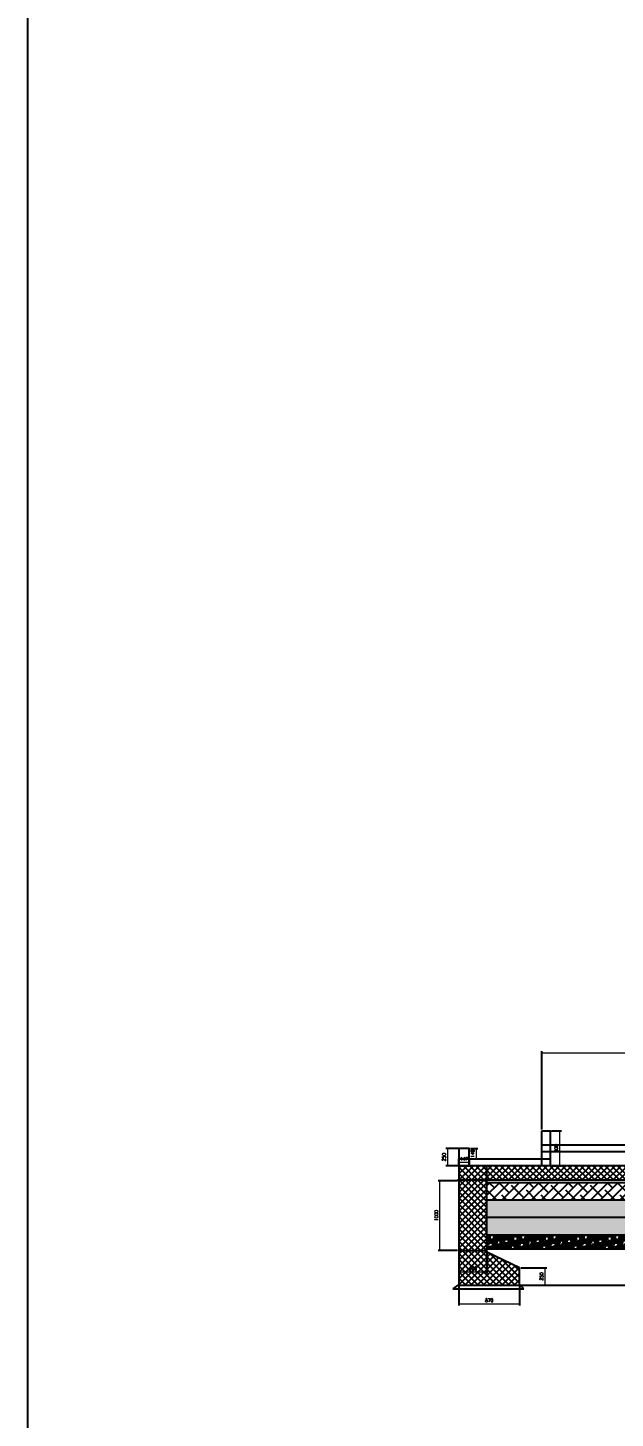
# Model space of a CAD drawing. Header units: millimetres. Extents: x -73920 to 111210, y -48963 to 87920.
# Drawn here: x 52280 to 60707, y 18900 to 38840 of the extents above; entities that cross this region are included whole.
import ezdxf

# ---------------------------------------------------------------- set-up
doc = ezdxf.new("R2010")
doc.units = ezdxf.units.MM
doc.header["$LTSCALE"] = 100
doc.header["$MEASUREMENT"] = 0
doc.linetypes.add('DOT2', pattern=[0.125, 0, -0.125])
doc.layers.add('A-HATCH', color=251, linetype='Continuous')
doc.layers.add('water', color=150, linetype='DOT2')
doc.styles.add('DIM25', font='simplex.shx', dxfattribs={"width": 0.85, "height": 50})
doc.dimstyles.new('DIM25', dxfattribs={"dimtxt": 500, "dimasz": 1, "dimexe": 25, "dimexo": 20, "dimgap": 25, "dimtad": 1, "dimdec": 0, "dimzin": 0, "dimdsep": 46, "dimtxsty": 'DIM25', "dimblk": 'Tick', "dimcen": 0.09, "dimdle": 25, "dimclrd": 256, "dimclre": 256, "dimclrt": 1, "dimadec": 0, "dimazin": 0, "dimtfac": 1, "dimtdec": 0, "dimtix": 1, "dimtmove": 2, "dimatfit": 3, "dimldrblk": 'Tick', "dimfxl": 1, "dimtolj": 1, "dimtzin": 0, "dimlwd": 5, "dimarcsym": 0})

# ---------------------------------------------------------------- blocks, each defined once
blk = doc.blocks.new('Tick')
at = {"const_width": 4}
blk.add_lwpolyline([(-7, -7), (7, 7)], dxfattribs=at)
blk = doc.blocks.new('*D301')
at = {"layer": 'DEFPOINTS', "color": 0, "linetype": 'ByBlock', "lineweight": 25, "transparency": 16777216}
for p in [(59334, 21057), (59700, 21057), (59334, 20807)]:
    blk.add_point(p, dxfattribs=at)
at = {"layer": 'water', "linetype": 'ByBlock', "lineweight": -2, "transparency": 16777216}
for p, q in [((59354, 21057), (59725, 21057)), ((59354, 20807), (59725, 20807))]:
    blk.add_line(p, q, dxfattribs=at)
at = {"layer": 'water', "linetype": 'ByBlock', "lineweight": 5, "transparency": 16777216}
blk.add_line((59700, 20808), (59700, 21056), dxfattribs=at)
for p, rotation in [((59700, 21057), 90), ((59700, 20807), 270)]:
    blk.add_blockref('Tick', p, dxfattribs=dict(at, rotation=rotation))
at = {"layer": 'water', "color": 1, "linetype": 'ByBlock', "lineweight": 25, "transparency": 16777216, "insert": (59650, 20932), "char_height": 50, "attachment_point": 5, "rotation": 90, "style": 'DIM25'}
blk.add_mtext('\\A1;250', dxfattribs=at)
blk = doc.blocks.new('*D302')
at = {"layer": 'DEFPOINTS', "color": 0, "linetype": 'ByBlock', "lineweight": 25, "transparency": 16777216}
for p in [(58464, 20807), (59334, 20807), (59334, 20540)]:
    blk.add_point(p, dxfattribs=at)
at = {"layer": 'water', "linetype": 'ByBlock', "lineweight": -2, "transparency": 16777216}
for p, q in [((58464, 20787), (58464, 20515)), ((59334, 20787), (59334, 20515))]:
    blk.add_line(p, q, dxfattribs=at)
at = {"layer": 'water', "linetype": 'ByBlock', "lineweight": 5, "transparency": 16777216}
blk.add_line((58465, 20540), (59333, 20540), dxfattribs=at)
at = {"layer": 'water', "linetype": 'ByBlock', "lineweight": 5, "transparency": 16777216, "rotation": 180}
blk.add_blockref('Tick', (58464, 20540), dxfattribs=at)
at = {"layer": 'water', "linetype": 'ByBlock', "lineweight": 5, "transparency": 16777216}
blk.add_blockref('Tick', (59334, 20540), dxfattribs=at)
at = {"layer": 'water', "color": 1, "linetype": 'ByBlock', "lineweight": 25, "transparency": 16777216, "insert": (58899, 20590), "char_height": 50, "attachment_point": 5, "style": 'DIM25'}
blk.add_mtext('\\A1;870', dxfattribs=at)
blk = doc.blocks.new('*D303')
at = {"layer": 'DEFPOINTS', "color": 0, "linetype": 'ByBlock', "lineweight": 25, "transparency": 16777216}
for p in [(58464, 21300), (58867, 21300), (58867, 21000)]:
    blk.add_point(p, dxfattribs=at)
at = {"layer": 'water', "linetype": 'ByBlock', "lineweight": -2, "transparency": 16777216}
for p, q in [((58464, 21280), (58464, 20975)), ((58867, 21280), (58867, 20975))]:
    blk.add_line(p, q, dxfattribs=at)
at = {"layer": 'water', "linetype": 'ByBlock', "lineweight": 5, "transparency": 16777216}
blk.add_line((58465, 21000), (58866, 21000), dxfattribs=at)
at = {"layer": 'water', "linetype": 'ByBlock', "lineweight": 5, "transparency": 16777216, "rotation": 180}
blk.add_blockref('Tick', (58464, 21000), dxfattribs=at)
at = {"layer": 'water', "linetype": 'ByBlock', "lineweight": 5, "transparency": 16777216}
blk.add_blockref('Tick', (58867, 21000), dxfattribs=at)
at = {"layer": 'water', "color": 1, "linetype": 'ByBlock', "lineweight": 25, "transparency": 16777216, "insert": (58665, 21050), "char_height": 50, "attachment_point": 5, "style": 'DIM25'}
blk.add_mtext('\\A1;400', dxfattribs=at)
blk = doc.blocks.new('*D304')
at = {"layer": 'DEFPOINTS', "color": 0, "linetype": 'ByBlock', "lineweight": 25, "transparency": 16777216}
for p in [(58190, 22306), (58466, 22306), (58464, 21307)]:
    blk.add_point(p, dxfattribs=at)
at = {"layer": 'water', "linetype": 'ByBlock', "lineweight": -2, "transparency": 16777216}
for p, q in [((58446, 22306), (58165, 22306)), ((58444, 21307), (58165, 21307))]:
    blk.add_line(p, q, dxfattribs=at)
at = {"layer": 'water', "linetype": 'ByBlock', "lineweight": 5, "transparency": 16777216}
blk.add_line((58190, 21308), (58190, 22305), dxfattribs=at)
for p, rotation in [((58190, 22306), 90), ((58190, 21307), 270)]:
    blk.add_blockref('Tick', p, dxfattribs=dict(at, rotation=rotation))
at = {"layer": 'water', "color": 1, "linetype": 'ByBlock', "lineweight": 25, "transparency": 16777216, "insert": (58140, 21807), "char_height": 50, "attachment_point": 5, "rotation": 90, "style": 'DIM25'}
blk.add_mtext('\\A1;1000', dxfattribs=at)
blk = doc.blocks.new('*D331')
at = {"layer": 'DEFPOINTS', "color": 0, "linetype": 'ByBlock', "lineweight": 25, "transparency": 16777216}
for p in [(58611, 22768), (58300, 22521), (58611, 22521)]:
    blk.add_point(p, dxfattribs=at)
at = {"layer": 'water', "linetype": 'ByBlock', "lineweight": -2, "transparency": 16777216}
for p, q in [((58591, 22768), (58275, 22768)), ((58591, 22521), (58275, 22521))]:
    blk.add_line(p, q, dxfattribs=at)
at = {"layer": 'water', "linetype": 'ByBlock', "lineweight": 5, "transparency": 16777216}
blk.add_line((58300, 22767), (58300, 22522), dxfattribs=at)
for p, rotation in [((58300, 22768), 90), ((58300, 22521), 270)]:
    blk.add_blockref('Tick', p, dxfattribs=dict(at, rotation=rotation))
at = {"layer": 'water', "color": 1, "linetype": 'ByBlock', "lineweight": 25, "transparency": 16777216, "insert": (58250, 22644), "char_height": 50, "attachment_point": 5, "rotation": 90, "style": 'DIM25'}
blk.add_mtext('\\A1;250', dxfattribs=at)
blk = doc.blocks.new('*D332')
at = {"layer": 'DEFPOINTS', "color": 0, "linetype": 'ByBlock', "lineweight": 25, "transparency": 16777216}
for p in [(59775, 23021), (59775, 22521), (59910, 22521)]:
    blk.add_point(p, dxfattribs=at)
at = {"layer": 'water', "linetype": 'ByBlock', "lineweight": -2, "transparency": 16777216}
for p, q in [((59795, 23021), (59935, 23021)), ((59795, 22521), (59935, 22521))]:
    blk.add_line(p, q, dxfattribs=at)
at = {"layer": 'water', "linetype": 'ByBlock', "lineweight": 5, "transparency": 16777216}
blk.add_line((59910, 23020), (59910, 22522), dxfattribs=at)
for p, rotation in [((59910, 23021), 90), ((59910, 22521), 270)]:
    blk.add_blockref('Tick', p, dxfattribs=dict(at, rotation=rotation))
at = {"layer": 'water', "color": 1, "linetype": 'ByBlock', "lineweight": 25, "transparency": 16777216, "insert": (59860, 22771), "char_height": 50, "attachment_point": 5, "rotation": 90, "style": 'DIM25'}
blk.add_mtext('\\A1;500', dxfattribs=at)
blk = doc.blocks.new('*D343')
at = {"layer": 'DEFPOINTS', "color": 0, "linetype": 'ByBlock', "lineweight": 25, "transparency": 16777216}
for p in [(58611, 22768), (58611, 22620), (58710, 22620)]:
    blk.add_point(p, dxfattribs=at)
at = {"layer": 'water', "linetype": 'ByBlock', "lineweight": -2, "transparency": 16777216}
for p, q in [((58631, 22768), (58735, 22768)), ((58631, 22620), (58735, 22620))]:
    blk.add_line(p, q, dxfattribs=at)
at = {"layer": 'water', "linetype": 'ByBlock', "lineweight": 5, "transparency": 16777216}
for p, q in [((58710, 22769), (58710, 22770)), ((58710, 22768), (58710, 22620)), ((58710, 22619), (58710, 22618))]:
    blk.add_line(p, q, dxfattribs=at)
for p, rotation in [((58710, 22768), 270), ((58710, 22620), 90)]:
    blk.add_blockref('Tick', p, dxfattribs=dict(at, rotation=rotation))
at = {"layer": 'water', "color": 1, "linetype": 'ByBlock', "lineweight": 25, "transparency": 16777216, "insert": (58660, 22694), "char_height": 50, "attachment_point": 5, "rotation": 90, "style": 'DIM25'}
blk.add_mtext('\\A1;148', dxfattribs=at)
blk = doc.blocks.new('*D346')
at = {"layer": 'DEFPOINTS', "color": 0, "linetype": 'ByBlock', "lineweight": 25, "transparency": 16777216}
for p in [(58464, 22620), (58611, 22620), (58611, 22570)]:
    blk.add_point(p, dxfattribs=at)
at = {"layer": 'water', "linetype": 'ByBlock', "lineweight": 5, "transparency": 16777216}
for p, q in [((58463, 22570), (58462, 22570)), ((58464, 22570), (58611, 22570)), ((58612, 22570), (58613, 22570))]:
    blk.add_line(p, q, dxfattribs=at)
at = {"layer": 'water', "linetype": 'ByBlock', "lineweight": -2, "transparency": 16777216}
for p, q in [((58464, 22600), (58464, 22545)), ((58611, 22600), (58611, 22545))]:
    blk.add_line(p, q, dxfattribs=at)
at = {"layer": 'water', "linetype": 'ByBlock', "lineweight": 5, "transparency": 16777216}
blk.add_blockref('Tick', (58464, 22570), dxfattribs=at)
at = {"layer": 'water', "linetype": 'ByBlock', "lineweight": 5, "transparency": 16777216, "rotation": 180}
blk.add_blockref('Tick', (58611, 22570), dxfattribs=at)
at = {"layer": 'water', "color": 1, "linetype": 'ByBlock', "lineweight": 25, "transparency": 16777216, "insert": (58537, 22620), "char_height": 50, "attachment_point": 5, "style": 'DIM25'}
blk.add_mtext('\\A1;147', dxfattribs=at)
blk = doc.blocks.new('*D374')
at = {"layer": 'DEFPOINTS', "color": 0, "linetype": 'ByBlock', "lineweight": 25, "transparency": 16777216}
for p in [(65054, 24140), (59655, 23021), (65054, 23030)]:
    blk.add_point(p, dxfattribs=at)
at = {"layer": 'water', "linetype": 'ByBlock', "lineweight": -2, "transparency": 16777216}
for p, q in [((59655, 23041), (59655, 24165)), ((65054, 23050), (65054, 24165))]:
    blk.add_line(p, q, dxfattribs=at)
at = {"layer": 'water', "linetype": 'ByBlock', "lineweight": 5, "transparency": 16777216}
blk.add_line((59656, 24140), (65053, 24140), dxfattribs=at)
at = {"layer": 'water', "linetype": 'ByBlock', "lineweight": 5, "transparency": 16777216, "rotation": 180}
blk.add_blockref('Tick', (59655, 24140), dxfattribs=at)
at = {"layer": 'water', "linetype": 'ByBlock', "lineweight": 5, "transparency": 16777216}
blk.add_blockref('Tick', (65054, 24140), dxfattribs=at)
at = {"layer": 'water', "color": 1, "linetype": 'ByBlock', "lineweight": 25, "transparency": 16777216, "insert": (62354, 24190), "char_height": 50, "attachment_point": 5, "style": 'DIM25'}
blk.add_mtext('\\A1;5400', dxfattribs=at)

msp = doc.modelspace()

# ---------------------------------------------------------------- hatches: boundary and pattern name
at = {"layer": 'water', "linetype": 'ByBlock', "lineweight": 25, "transparency": 33554500}
h = msp.add_hatch(dxfattribs=at)
h.set_pattern_fill('ANSI37', color=3, scale=500)
h.paths.add_polyline_path([(58866.75304373, 22471.07794055), (58465.1183619, 22471.07794055), (58465.7447641, 22316.03136931), (58866.75304373, 22316.03136931)])
h.paths.add_polyline_path([(58866.75304373, 22316.03136931), (58463.92042824, 22316.03136931), (58463.92042824, 21300), (58866.75304373, 21300)])
h.paths.add_polyline_path([(59334.04901071, 21057.07106781), (58866.75304373, 21280.51304669), (58866.75304373, 21300), (58463.92042824, 21300), (58463.92042824, 20807.07106781), (59334.04901071, 20807.07106781)])
h.paths.add_polyline_path([(58866.75304373, 22521.07794055), (58464.91635737, 22521.07794055), (58465.1183619, 22471.07794055), (58866.75304373, 22471.07794055)])
h.paths.add_polyline_path([(59854.58953063, 22521.07794055), (58866.75304373, 22521.07794055), (58866.75304373, 22471.07794055), (59854.58953063, 22471.07794055)])
h.paths.add_polyline_path([(64804.11641718, 22521.07794055), (59854.58953063, 22521.07794055), (59854.58953063, 22471.07794055), (58866.75304373, 22471.07794055), (58866.75304373, 22316.03136931), (64804.11641718, 22316.03136931)])
h.paths.add_polyline_path([(65051.66478976, 23316.18711281), (64804.11641718, 23316.18711281), (64804.11641718, 22521.07794055), (65051.66478976, 22521.07794055)])
h.paths.add_polyline_path([(65301.12134325, 23316.18711281), (65051.66478976, 23316.18711281), (65051.66478976, 22521.07794055), (65301.12134325, 22521.07794055)])
h.paths.add_polyline_path([(65051.66478976, 23781.51920957), (64804.11641718, 23782.46159898), (64804.11641718, 23506.12587137), (65051.66478976, 23506.12587137)])
h.paths.add_polyline_path([(65301.12134325, 23780.56955593), (65051.66478976, 23781.51920957), (65051.66478976, 23506.12587137), (65301.12134325, 23506.12587137)])
h.paths.add_polyline_path([(65051.66478976, 23464.24653212), (64804.11641718, 23463.75980875), (64804.11641718, 23352.77686468), (65051.66478976, 23352.74772641)])
h.paths.add_polyline_path([(65051.66478976, 23352.74772641), (64804.11641718, 23352.77686468), (64804.11641718, 23316.18711281), (65051.66478976, 23316.18711281)])
h.paths.add_polyline_path([(65301.12134325, 23506.12587137), (65051.66478976, 23506.12587137), (65051.66478976, 23464.24653212), (65301.12134325, 23464.73700731)])
h.paths.add_polyline_path([(65301.12134325, 22521.07794055), (65051.66478976, 22521.07794055), (65051.66478976, 22316.03136931), (65301.12134325, 22316.03136931)])
h.paths.add_polyline_path([(65051.66478976, 22521.07794055), (64804.11641718, 22521.07794055), (64804.11641718, 22316.03136931), (65051.66478976, 22316.03136931)])
h.paths.add_polyline_path([(71563.85965489, 21300), (71161.0270394, 21300), (71161.0270394, 21280.51304669), (70693.73107242, 21057.07106781), (70693.73107242, 20807.07106781), (71563.85965489, 20807.07106781)])
h.paths.add_polyline_path([(71563.85965489, 22316.03136931), (71161.0270394, 22316.03136931), (71161.0270394, 21300), (71563.85965489, 21300), (71563.85965489, 21307.07106781)])
h.paths.add_polyline_path([(71563.85965489, 22471.07794055), (71161.0270394, 22471.07794055), (71161.0270394, 22316.03136931), (71563.85965489, 22316.03136931)])
h.paths.add_polyline_path([(71161.0270394, 22471.07794055), (70195.02250914, 22471.07794055), (70195.02250914, 22521.07794055), (65301.12134325, 22521.07794055), (65301.12134325, 22316.03136931), (71161.0270394, 22316.03136931)])
h.paths.add_polyline_path([(71563.85965489, 22521.07794055), (71161.0270394, 22521.07794055), (71161.0270394, 22471.07794055), (71563.85965489, 22471.07794055)])
h.paths.add_polyline_path([(71161.0270394, 22521.07794055), (70395.02250914, 22521.07794055), (70195.02250914, 22521.07794055), (70195.02250914, 22471.07794055), (71161.0270394, 22471.07794055)], flags=17)
h.paths.add_polyline_path([(65301.12134325, 23352.71836354), (65051.66478976, 23352.74772641), (65051.66478976, 23316.18711281), (65301.12134325, 23316.18711281)])
h.paths.add_polyline_path([(65051.66478976, 23506.12587137), (64804.11641718, 23506.12587137), (64804.11641718, 23463.75980875), (65051.66478976, 23464.24653212)])
h.paths.add_polyline_path([(65301.12134325, 23464.73700731), (65051.66478976, 23464.24653212), (65051.66478976, 23352.74772641), (65301.12134325, 23352.71836354)])
h = msp.add_hatch(dxfattribs=at)
h.set_pattern_fill('ANSI38', color=3, scale=800)
h.paths.add_polyline_path([(71161.0270394, 22276.03136931), (65301.12134325, 22276.03136931), (65301.12134325, 22026.03136931), (71161.0270394, 22026.03136931)])
h.paths.add_polyline_path([(64804.11641718, 22276.03136931), (58866.75304373, 22276.03136931), (58866.75304373, 22026.03136931), (64804.11641718, 22026.03136931)])
h.paths.add_polyline_path([(62780.30381631, 22164.68737344), (63048.87524488, 22164.68737344), (63048.87524488, 22314.68737344), (62780.30381631, 22314.68737344)], flags=9)
h.paths.add_polyline_path([(61747.92286393, 22164.68737344), (62081.25619727, 22164.68737344), (62081.25619727, 22314.68737344), (61747.92286393, 22314.68737344)], flags=9)
h.paths.add_polyline_path([(60780.30381633, 22164.68737344), (61048.8752449, 22164.68737344), (61048.8752449, 22314.68737344), (60780.30381633, 22314.68737344)], flags=9)
h.paths.add_polyline_path([(60147.92286396, 22164.68737344), (60481.2561973, 22164.68737344), (60481.2561973, 22314.68737344), (60147.92286396, 22314.68737344)], flags=9)
h.paths.add_polyline_path([(59580.30381634, 22164.68737344), (59848.87524491, 22164.68737344), (59848.87524491, 22314.68737344), (59580.30381634, 22314.68737344)], flags=9)
h = msp.add_hatch(dxfattribs=at)
h.set_pattern_fill('AR-CONC', color=3, scale=10)
h.set_pattern_definition([(50, (0, 0), (71.72602, -6.275213), [7.5, -82.5]), (355, (0, 0), (-13.87513, 75.21921), [6, -66]), (100.45144, (5.98, -0.52), (57.850885, 68.944), [6.37402, -70.11421]), (46.1842, (0, 20), (106.72413, -16.55193), [11.25, -123.75]), (96.63564, (8.89, 18.62), (93.4662, 97.41186), [9.56103, -105.17138]), (351.18416, (0, 20), (93.4662, 97.41186), [9, -99]), (21, (10, 15), (59.690705, -40.26189), [7.5, -82.5]), (326, (10, 15), (24.33153, 72.515005), [6, -66]), (71.45144, (14.974, 11.645), (84.02224, 32.253115), [6.37402, -70.11421]), (37.5, (0, 0), (1.2159855, 33.289385), [0, -65.2, 0, -67, 0, -66.25]), (7.5, (0, 0), (26.306954, 39.441171), [0, -38.2, 0, -63.7, 0, -25.25]), (327.5, (-22.3, 0), (53.382244, -2.255487), [0, -25, 0, -78, 0, -103.5]), (317.5, (-32.3, 0), (58.318617, 10.010498), [0, -32.5, 0, -51.8, 0, -73.5])])
h.paths.add_polyline_path([(64804.11641718, 22026.03136931), (58866.75304373, 22026.03136931), (58866.75304373, 21776.03136931), (64804.11641718, 21776.03136931)])
h.paths.add_polyline_path([(71161.0270394, 22026.03136931), (65301.12134325, 22026.03136931), (65301.12134325, 21776.03136931), (71161.0270394, 21776.03136931)])
h = msp.add_hatch(dxfattribs=at)
h.set_pattern_fill('AR-CONC', color=3, scale=800)
h.paths.add_polyline_path([(71161.0270394, 22026.03136931), (65301.12134325, 22026.03136931), (65301.12134325, 21776.03136931), (71161.0270394, 21776.03136931)])
h.paths.add_polyline_path([(64804.11641718, 22026.03136931), (58866.75304373, 22026.03136931), (58866.75304373, 21776.03136931), (64804.11641718, 21776.03136931)])
h.paths.add_polyline_path([(65301.12134325, 22026.03136931), (65051.66478976, 22026.03136931), (65051.66478976, 21776.03136931), (65301.12134325, 21776.03136931)])
h.paths.add_polyline_path([(65051.66478976, 22026.03136931), (64804.11641718, 22026.03136931), (64804.11641718, 21776.03136931), (65051.66478976, 21776.03136931)])
h = msp.add_hatch(dxfattribs=at)
h.set_pattern_fill('GRAVEL', color=3, scale=300)
h.set_pattern_definition([(228.012788, (216, 300), (-2400, -2700), [40.3608, -3995.7264]), (184.96974, (189, 270), (3600, 300), [69.2604, -6856.7774]), (132.510447, (120, 264), (3000, -3300), [48.8364, -4834.8098]), (267.27369, (3, 189), (300, 6000), [63.0714, -6244.0674]), (292.833654, (0, 126), (-1500, 3600), [61.8465, -6122.8119]), (357.27369, (24, 69), (-6000, 300), [63.0714, -6244.0674]), (37.69424, (87, 66), (-3900, -3000), [83.4087, -8257.4546]), (72.255328, (153, 117), (2100, 6600), [78.7464, -7795.8964]), (121.429566, (177, 192), (-2400, 3900), [63.285, -6265.2219]), (175.23636, (144, 246), (3300, -300), [72.2496, -3540.2288]), (222.397438, (72, 252), (-3600, -3300), [93.4344, -9250.0125]), (138.814075, (300, 186), (-2100, 1800), [31.8903, -3157.1534]), (171.469234, (276, 207), (3900, -600), [60.6711, -6006.4534]), (225, (216, 216), (-3e-14, -300), [42.4263, -381.8378]), (203.19859, (195, 252), (1500, 600), [22.8474, -2261.8845]), (291.80141, (174, 243), (-300, 900), [32.3109, -1583.2385]), (30.96376, (186, 213), (900, 600), [52.4787, -1696.8069]), (161.56505, (231, 240), (600, -300), [37.9473, -910.736]), (16.38954, (0, 243), (3000, 900), [53.16, -5262.8535]), (70.346176, (51, 258), (-1200, -3300), [44.5983, -4415.2223]), (293.19859, (231, 300), (-600, 1500), [45.6945, -2239.0374]), (343.61046, (249, 258), (-3000, 900), [53.16, -5262.8535]), (339.443955, (0, 57), (-1500, 600), [51.264, -2511.9371]), (294.77514, (48, 39), (-1500, 3300), [42.9534, -4252.3929]), (66.80141, (234, 0), (600, 1500), [45.6945, -2239.0374]), (17.354025, (252, 42), (-3900, -1200), [50.2893, -4978.6271]), (69.443955, (87, 0), (-600, -1500), [25.632, -2537.5691]), (101.30993, (216, 0), (-300, 1200), [15.297, -1514.4089]), (165.96376, (213, 15), (900, -300), [61.8465, -1175.0852]), (186.009006, (153, 30), (3000, 300), [57.315, -5674.177]), (303.69007, (186, 186), (-300, 600), [43.2666, -1038.3988]), (353.157227, (210, 150), (5100, -600), [75.5382, -7478.2688]), (60.945396, (285, 141), (-1200, -2100), [30.8868, -3057.8022]), (90, (300, 168), (-300, 300), [18, -282]), (120.256437, (147, 39), (1200, -2100), [41.6772, -4126.056]), (48.012788, (126, 75), (2400, 2700), [80.7216, -3955.3656]), (0, (180, 135), (300, 300), [78, -222]), (325.304846, (258, 135), (3000, -2100), [47.4342, -4695.9823]), (254.054604, (297, 108), (-300, -1200), [43.6806, -2140.3524]), (207.645975, (285, 66), (-5700, -3000), [71.1195, -7040.8423]), (175.426079, (222, 33), (-3900, 300), [75.2397, -7448.722])])
h.paths.add_polyline_path([(71161.0270394, 21776.03136931), (65301.12134325, 21776.03136931), (65301.12134325, 21526.03136931), (71161.0270394, 21526.03136931)])
h.paths.add_polyline_path([(64804.11641718, 21776.03136931), (58866.75304373, 21776.03136931), (58866.75304373, 21526.03136931), (64804.11641718, 21526.03136931)])
h.paths.add_polyline_path([(65301.12134325, 21776.03136931), (65051.66478976, 21776.03136931), (65051.66478976, 21526.03136931), (65301.12134325, 21526.03136931)])
h.paths.add_polyline_path([(65051.66478976, 21776.03136931), (64804.11641718, 21776.03136931), (64804.11641718, 21526.03136931), (65051.66478976, 21526.03136931)])
h = msp.add_hatch(dxfattribs=at)
h.set_pattern_fill('HOUND', color=3, scale=300)
h.paths.add_polyline_path([(64804.11641718, 21526.03136931), (58866.75304373, 21526.03136931), (58866.75304373, 21326.03136931), (64804.11641718, 21326.03136931)])
h.paths.add_polyline_path([(64353.24774633, 21472.5), (64487.53346061, 21472.5), (64487.53346061, 21547.5), (64353.24774633, 21547.5)], flags=9)

# ---------------------------------------------------------------- linework, layer by layer
at = {"layer": 'A-HATCH', "color": 4}
msp.add_line((58463.92042824, 22521.33499787), (58572.42671914, 22521.07794055), dxfattribs=at)
at = {"layer": 'water', "color": 3, "linetype": 'ByBlock', "lineweight": 25}
for p, q in [((58463.92042824, 22550), (58463.92042824, 21300)), ((71141.0270394, 22521.07794055), (58463.92042824, 22521.07794055)), ((58866.75304373, 21300), (58866.75304373, 22521.07794055)), ((58445.785165, 22316.03136931), (71563.85965489, 22316.03136931)), ((71161.0270394, 22276.03136931), (58866.75304373, 22276.03136931)), ((71161.0270394, 22026.03136931), (58866.75304373, 22026.03136931)), ((71161.0270394, 21776.03136931), (58866.75304373, 21776.03136931)), ((71161.0270394, 21526.03136931), (58866.75304373, 21526.03136931)), ((58463.92042824, 21307.07106781), (58463.92042824, 20807.07106781)), ((58866.75304373, 21300), (58463.92042824, 21300)), ((71161.0270394, 21326.03136931), (58866.75304373, 21326.03136931)), ((58866.75304373, 21280.51304669), (58866.75304373, 21300)), ((59334.04901071, 21057.07106781), (58866.75304373, 21280.51304669)), ((59334.04901071, 20807.07106781), (59334.04901071, 21057.07106781)), ((58449.04901071, 20807.07106781), (58377.78008314, 20757.07106781)), ((58377.78008314, 20757.07106781), (59337.78008314, 20757.07106781)), ((58449.04901071, 20807.07106781), (59334.04901071, 20807.07106781)), ((59397.78008314, 20757.07106781), (59337.78008314, 20807.07106781)), ((59337.78008314, 20757.07106781), (59397.78008314, 20757.07106781))]:
    msp.add_line(p, q, dxfattribs=at)
at = {"layer": 'water', "color": 0, "linetype": 'ByBlock', "lineweight": 25}
msp.add_line((59334.04901071, 20807.07106781), (70693.73107242, 20807.07106781), dxfattribs=at)
msp.add_lwpolyline([(52280, 58780), (111210, 58780), (111210, -12330), (52280, -12330)], close=True, dxfattribs=at)
at = {"layer": 'water', "color": 3, "linetype": 'ByBlock', "lineweight": 25}
for points in [[(59654.58953063, 23021.07794055), (59774.58953063, 23021.07794055), (59774.58953063, 22521.07794055), (59654.58953063, 22521.07794055)], [(58464.91635737, 22521.07794055), (58610.74693663, 22521.07794055), (58610.74693663, 22767.58952142), (58464.91635737, 22767.58952142)]]:
    msp.add_lwpolyline(points, close=True, dxfattribs=at)
for points in [[(60970, 22721.07797176), (59654.58953063, 22721.07797176), (59654.58953063, 22821.07794055), (60970, 22821.07794055)], [(70275.02250914, 22620), (71566.18344766, 22620), (71566.18344766, 22520.00000059), (58463.92042824, 22520.00000059), (58463.92042824, 22620), (59774.58953063, 22620)]]:
    msp.add_lwpolyline(points, dxfattribs=at)

# ---------------------------------------------------------------- dimensions: what is measured, and where the dimension line sits
at = {"layer": 'water', "color": 0, "linetype": 'ByBlock', "lineweight": 25}
for base, p1, p2, picture, middle in [((65054.11641718, 24140), (59654.58953063, 23021.07794055), (65054.11641718, 23030), '*D374', (62354.3529739, 24190)), ((58610.74693663, 22570), (58463.92042824, 22620), (58610.74693663, 22620), '*D346', (58537.33368244, 22620))]:
    dim = msp.add_linear_dim(base=base, p1=p1, p2=p2, dimstyle='DIM25', dxfattribs=at)
    dim.commit()
    dim.dimension.update_dxf_attribs({"geometry": picture, "text_midpoint": middle})
for base, p1, p2, picture, middle in [((59910, 22521.07794055), (59774.58953063, 23021.07794055), (59774.58953063, 22521.07794055), '*D332', (59860, 22771.07794055)), ((58710, 22620), (58610.74693663, 22767.58952142), (58610.74693663, 22620), '*D343', (58660, 22693.79476071))]:
    dim = msp.add_linear_dim(base=base, p1=p1, p2=p2, angle=90, dimstyle='DIM25', dxfattribs=at)
    dim.commit()
    dim.dimension.update_dxf_attribs({"geometry": picture, "text_midpoint": middle})
dim = msp.add_linear_dim(base=(58300, 22521.07794055), p1=(58610.74693663, 22767.58952142), p2=(58610.74693663, 22521.07794055), angle=90, text='250', dimstyle='DIM25', dxfattribs=at)
dim.commit()
dim.dimension.update_dxf_attribs({"geometry": '*D331', "text_midpoint": (58250, 22644.33373098)})
at = {"layer": 'water', "color": 3, "linetype": 'ByBlock', "lineweight": 25}
dim = msp.add_linear_dim(base=(58190, 22306.03136931), p1=(58463.92042824, 21307.07106781), p2=(58465.785165, 22306.03136931), angle=90, text='1000', dimstyle='DIM25', dxfattribs=at)
dim.commit()
dim.dimension.update_dxf_attribs({"geometry": '*D304', "text_midpoint": (58140, 21806.55121856)})
dim = msp.add_linear_dim(base=(58866.75304373, 21000), p1=(58463.92042824, 21300), p2=(58866.75304373, 21300), text='400', dimstyle='DIM25', dxfattribs=at)
dim.commit()
dim.dimension.update_dxf_attribs({"geometry": '*D303', "text_midpoint": (58665.33673599, 21050)})
dim = msp.add_linear_dim(base=(59700, 21057.07106781), p1=(59334.04901071, 20807.07106781), p2=(59334.04901071, 21057.07106781), angle=90, dimstyle='DIM25', dxfattribs=at)
dim.commit()
dim.dimension.update_dxf_attribs({"geometry": '*D301', "text_midpoint": (59650, 20932.07106781)})
dim = msp.add_linear_dim(base=(59334.04901071, 20540), p1=(58463.92042824, 20807.07106781), p2=(59334.04901071, 20807.07106781), dimstyle='DIM25', dxfattribs=at)
dim.commit()
dim.dimension.update_dxf_attribs({"geometry": '*D302', "text_midpoint": (58898.98471948, 20590)})

doc.saveas('drawing.dxf')
